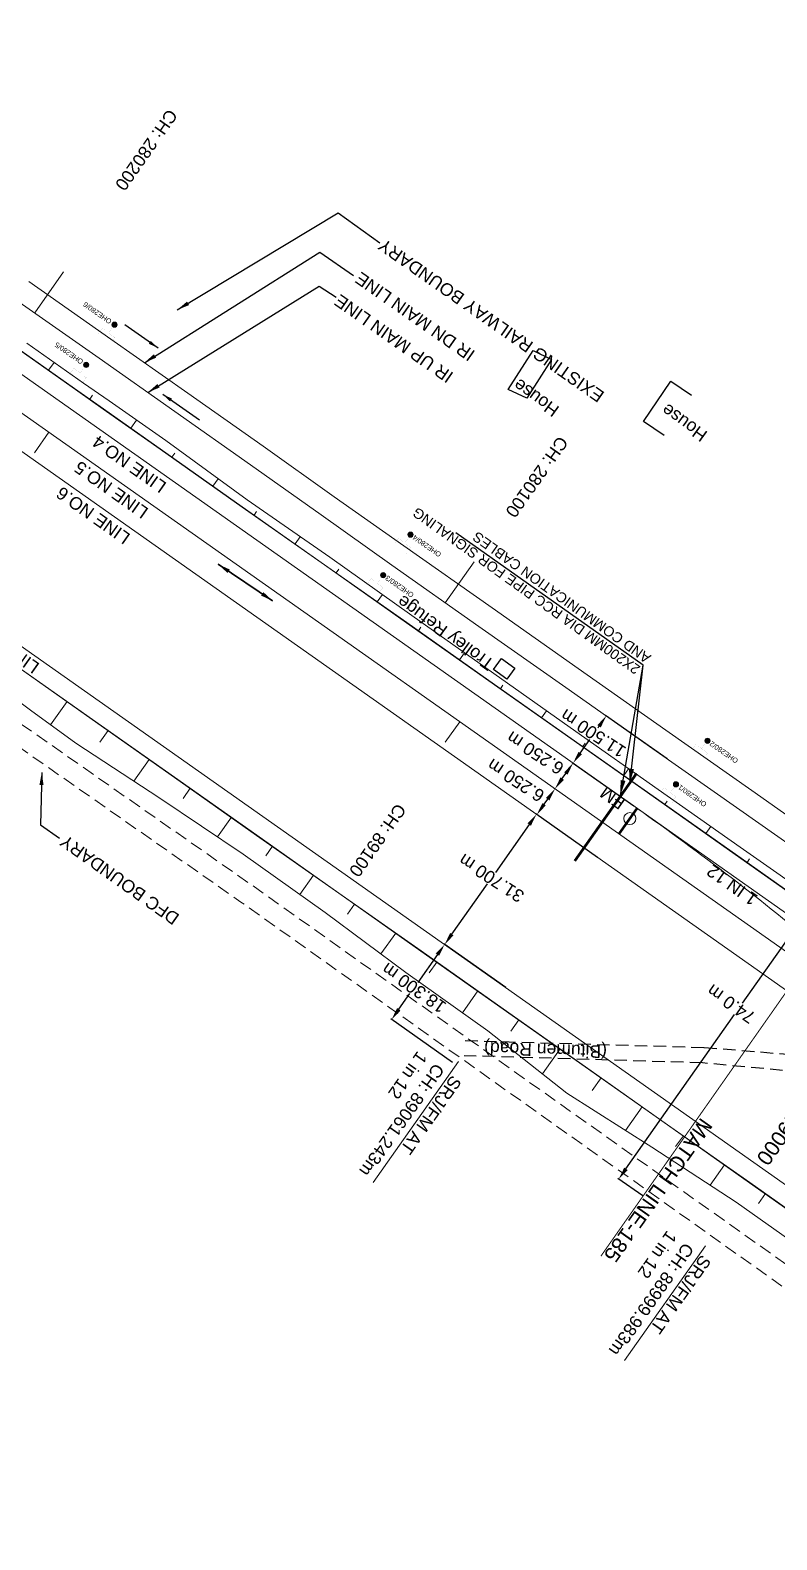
# Model space of a CAD drawing. Header units: metres. Extents: x 644418 to 1306172, y 3366650 to 6747308.
# Drawn here: x 660796.3 to 660944.8, y 3367888.6 to 3368189 of the extents above; entities that cross this region are included whole.
import ezdxf
from ezdxf.enums import TextEntityAlignment as Align

# ---------------------------------------------------------------- set-up
doc = ezdxf.new("R2010")
doc.units = ezdxf.units.M
doc.header["$MEASUREMENT"] = 0
for name, pattern in [('CENTER', [2, 1.25, -0.25, 0.25, -0.25]), ('DASHED', [0.75, 0.5, -0.25]), ('PHANTOM2', [1.25, 0.625, -0.125, 0.125, -0.125, 0.125, -0.125])]:
    doc.linetypes.add(name, pattern=pattern)
doc.layers.get('Defpoints').update_dxf_attribs({"lineweight": 0})
for name, color, linetype, lineweight in [('BOUNDARY DIMENTION', 10, 'Continuous', 0), ('Existing Chainage', 7, 'Continuous', 0), ('Existing IR Track', 143, 'Continuous', 0), ('Existing Railway Boundary', 7, 'CENTER', 0), ('flow direction', 7, 'Continuous', 0), ("NEW SHAMBHU CROSSING STN. SRJ's", 10, 'Continuous', 0), ('OHE MAST', 8, 'Continuous', 0), ('OHE MAST TEXT', 8, 'Continuous', 0), ('PROP-DFC Connecting line', 1, 'Continuous', 0), ('Proposed Chainage', 10, 'Continuous', 0), ('Proposed DFC Loop line', 1, 'Continuous', 0), ('PROPOSED DFC TRACK', 1, 'Continuous', 0), ('PROPOSED DFCC TOE LINE', 239, 'Continuous', 0), ('PROPOSED DFCC TOE SLOPES', 239, 'Continuous', 0), ('PROPOSED DFCC TRACK', 1, 'Continuous', 0)]:
    doc.layers.add(name, color=color, linetype=linetype, lineweight=lineweight)
for name, color, linetype in [('DFCC Boundary', 6, 'CENTER'), ('Dimension', 10, 'Continuous'), ('MATCH LINE', 7, 'Continuous'), ('PROPOSED DFCC FORMATION LINE', 187, 'Continuous'), ('PROPOSED ROADS', 10, 'DASHED'), ('RESIDENTIAL_BL_PUC', 251, 'Continuous'), ('Side Details', 251, 'Continuous'), ('Signalling cable pipes', 234, 'Continuous'), ('SUB_ROAD_EDGE', 34, 'Continuous'), ('Trolley Refuse', 10, 'Continuous'), ('TROLLEY_STAND', 7, 'Continuous')]:
    doc.layers.add(name, color=color, linetype=linetype)
doc.styles.get("Standard").update_dxf_attribs({"font": 'arial.ttf'})
doc.styles.add('Style-Arial', font='arial.ttf')
doc.dimstyles.new('DIM', dxfattribs={"dimtxt": 2.5, "dimasz": 2.5, "dimexe": 0.18, "dimexo": 0.0625, "dimgap": 0.09, "dimtad": 0, "dimtih": 1, "dimtoh": 1, "dimdec": 3, "dimzin": 0, "dimdsep": 46, "dimtxsty": 'Standard', "dimcen": 0.09, "dimadec": 0, "dimazin": 0, "dimtfac": 1, "dimtdec": 3, "dimtofl": 0, "dimtmove": 0, "dimatfit": 3, "dimfxl": 1, "dimtolj": 1, "dimtzin": 0, "dimarcsym": 0})
doc.dimstyles.new('ISO-25', dxfattribs={"dimtxt": 2.5, "dimasz": 2.5, "dimexe": 1.25, "dimexo": 0.625, "dimtad": 1, "dimtxsty": 'Standard', "dimcen": 2.5, "dimadec": 0, "dimazin": 0, "dimtfac": 1, "dimtmove": 0, "dimatfit": 3, "dimfxl": 1, "dimarcsym": 0})
doc.dimstyles.get("Standard").update_dxf_attribs({"dimtxt": 2.5, "dimasz": 2.5, "dimexe": 0.18, "dimexo": 0.0625, "dimgap": 0.09, "dimtad": 0, "dimtih": 1, "dimtoh": 1, "dimdec": 3, "dimzin": 0, "dimdsep": 46, "dimtxsty": 'Standard', "dimcen": 0.09, "dimclrd": 1, "dimclre": 1, "dimclrt": 1, "dimadec": 0, "dimazin": 0, "dimtfac": 1, "dimtdec": 3, "dimtofl": 0, "dimtmove": 0, "dimatfit": 3, "dimfxl": 1, "dimtolj": 1, "dimtzin": 0, "dimarcsym": 0})

# ---------------------------------------------------------------- blocks, each defined once
blk = doc.blocks.new('OHE MAST')
h = blk.add_hatch(color=256)
edge = h.paths.add_edge_path()
edge.add_arc((0, 0), 0.514, 0, 360)
at = {"const_width": 0.01, "flags": 128}
for points in [[(1.5, 3.5), (1.5, 2), (-1.5, 2), (-1.5, 3.5)], [(0, 2), (0, 0)]]:
    blk.add_lwpolyline(points, dxfattribs=at)
blk.add_circle((0, 0), 0.514)
blk = doc.blocks.new('*D1704')
at = {"layer": 'Defpoints', "color": 0, "transparency": 16777216}
for p in [(660904.31, 3368043.1), (660904.31, 3368043.1), (660900.71, 3368037.99)]:
    blk.add_point(p, dxfattribs=at)
at = {"layer": 'Dimension', "color": 0, "lineweight": -2, "transparency": 16777216}
for p, q in [((660904.26, 3368043.14), (660904.17, 3368043.2)), ((660902.15, 3368040.04), (660902.87, 3368041.06)), ((660900.66, 3368038.03), (660900.56, 3368038.1))]:
    blk.add_line(p, q, dxfattribs=at)
at = {"layer": 'Dimension', "color": 0, "transparency": 16777216}
for points in [[(660902.53, 3368041.3), (660903.21, 3368040.82), (660904.31, 3368043.1)], [(660901.81, 3368040.28), (660902.49, 3368039.8), (660900.71, 3368037.99)]]:
    blk.add_solid(points, dxfattribs=at)
at = {"layer": 'Dimension', "color": 0, "lineweight": 0, "transparency": 16777216, "insert": (660896.79, 3368045.15), "char_height": 2.5, "attachment_point": 5, "rotation": 147}
blk.add_mtext('\\A1;6.250 m', dxfattribs=at)
blk = doc.blocks.new('*D1705')
at = {"layer": 'Defpoints', "color": 0, "transparency": 16777216}
for p in [(660900.71, 3368037.99), (660900.71, 3368037.99), (660897.11, 3368032.88)]:
    blk.add_point(p, dxfattribs=at)
at = {"layer": 'Dimension', "color": 0, "lineweight": -2, "transparency": 16777216}
for p, q in [((660900.66, 3368038.03), (660900.56, 3368038.1)), ((660898.55, 3368034.93), (660899.27, 3368035.95)), ((660897.06, 3368032.92), (660896.96, 3368032.99))]:
    blk.add_line(p, q, dxfattribs=at)
at = {"layer": 'Dimension', "color": 0, "transparency": 16777216}
for points in [[(660898.93, 3368036.19), (660899.61, 3368035.71), (660900.71, 3368037.99)], [(660898.21, 3368035.17), (660898.89, 3368034.69), (660897.11, 3368032.88)]]:
    blk.add_solid(points, dxfattribs=at)
at = {"layer": 'Dimension', "color": 0, "lineweight": 0, "transparency": 16777216, "insert": (660892.92, 3368039.7), "char_height": 2.5, "attachment_point": 5, "rotation": 147}
blk.add_mtext('\\A1;6.250 m', dxfattribs=at)
blk = doc.blocks.new('*D1706')
at = {"layer": 'Defpoints', "color": 0, "transparency": 16777216}
for p in [(660910.91, 3368052.49), (660923.06, 3368043.96), (660916.45, 3368034.55)]:
    blk.add_point(p, dxfattribs=at)
at = {"layer": 'Dimension', "color": 0, "lineweight": -2, "transparency": 16777216}
for p, q in [((660923.01, 3368043.99), (660910.76, 3368052.6)), ((660909.47, 3368050.45), (660909.22, 3368050.08)), ((660905.74, 3368045.13), (660907.65, 3368047.85)), ((660916.39, 3368034.58), (660904.15, 3368043.19))]:
    blk.add_line(p, q, dxfattribs=at)
at = {"layer": 'Dimension', "color": 0, "transparency": 16777216}
for points in [[(660909.13, 3368050.69), (660909.82, 3368050.21), (660910.91, 3368052.49)], [(660905.4, 3368045.37), (660906.08, 3368044.89), (660904.3, 3368043.08)]]:
    blk.add_solid(points, dxfattribs=at)
at = {"layer": 'Dimension', "color": 0, "lineweight": 0, "transparency": 16777216, "insert": (660908.32, 3368049.04), "char_height": 2.5, "attachment_point": 5, "rotation": 147}
blk.add_mtext('\\A1;11.500 m', dxfattribs=at)
blk = doc.blocks.new('*D1707')
at = {"layer": 'Defpoints', "color": 0, "transparency": 16777216}
for p in [(660909.24, 3368024.33), (660878.76, 3368007.03), (660890.98, 3367998.42)]:
    blk.add_point(p, dxfattribs=at)
at = {"layer": 'Dimension', "color": 0, "lineweight": -2, "transparency": 16777216}
for p, q in [((660909.19, 3368024.37), (660896.88, 3368033.05)), ((660895.59, 3368030.9), (660888.86, 3368021.36)), ((660880.2, 3368009.08), (660887.29, 3368019.12)), ((660890.92, 3367998.46), (660878.62, 3368007.14))]:
    blk.add_line(p, q, dxfattribs=at)
at = {"layer": 'Dimension', "color": 0, "transparency": 16777216}
for points in [[(660895.25, 3368031.14), (660895.93, 3368030.66), (660897.03, 3368032.94)], [(660879.86, 3368009.32), (660880.54, 3368008.84), (660878.76, 3368007.03)]]:
    blk.add_solid(points, dxfattribs=at)
at = {"layer": 'Dimension', "color": 0, "lineweight": 0, "transparency": 16777216, "insert": (660888.07, 3368020.24), "char_height": 2.5, "attachment_point": 5, "rotation": 147}
blk.add_mtext('\\A1;31.700 m', dxfattribs=at)
blk = doc.blocks.new('*D1615')
at = {"layer": 'BOUNDARY DIMENTION', "color": 0, "lineweight": -2, "transparency": 16777216}
for p, q in [((660890.92, 3367998.46), (660878.63, 3368007.15)), ((660877.33, 3368005.01), (660873.43, 3367999.49)), ((660869.65, 3367994.14), (660871.86, 3367997.26)), ((660880.36, 3367983.52), (660868.06, 3367992.21))]:
    blk.add_line(p, q, dxfattribs=at)
at = {"layer": 'BOUNDARY DIMENTION', "color": 0, "transparency": 16777216}
for points in [[(660876.99, 3368005.25), (660877.67, 3368004.77), (660878.77, 3368007.05)], [(660869.31, 3367994.38), (660869.99, 3367993.9), (660868.21, 3367992.1)]]:
    blk.add_solid(points, dxfattribs=at)
at = {"layer": 'Defpoints', "color": 0, "transparency": 16777216}
for p in [(660890.97, 3367998.42), (660868.21, 3367992.1), (660880.41, 3367983.48)]:
    blk.add_point(p, dxfattribs=at)
at = {"layer": 'BOUNDARY DIMENTION', "color": 0, "transparency": 16777216, "insert": (660872.65, 3367998.38), "char_height": 2.5, "attachment_point": 5, "rotation": 145}
blk.add_mtext('\\A1;18.300 m', dxfattribs=at)
blk = doc.blocks.new('*D1815')
at = {"layer": 'Defpoints', "color": 0, "linetype": 'Continuous', "ltscale": 0.5, "transparency": 16777216}
for p in [(660960.76, 3368017.5), (660913.39, 3367960.34), (660918.22, 3367956.94)]:
    blk.add_point(p, dxfattribs=at)
at = {"layer": 'DFCC Boundary', "color": 0, "linetype": 'Continuous', "lineweight": -2, "ltscale": 0.5, "transparency": 16777216}
for p, q in [((660960.71, 3368017.53), (660955.79, 3368020.99)), ((660954.5, 3368018.84), (660937.97, 3367995.32)), ((660914.83, 3367962.38), (660936.4, 3367993.08)), ((660918.17, 3367956.98), (660913.25, 3367960.44))]:
    blk.add_line(p, q, dxfattribs=at)
at = {"layer": 'DFCC Boundary', "color": 0, "linetype": 'Continuous', "ltscale": 0.5, "transparency": 16777216}
for points in [[(660954.16, 3368019.08), (660954.84, 3368018.6), (660955.93, 3368020.89)], [(660914.49, 3367962.62), (660915.17, 3367962.14), (660913.39, 3367960.34)]]:
    blk.add_solid(points, dxfattribs=at)
at = {"layer": 'DFCC Boundary', "color": 0, "linetype": 'Continuous', "ltscale": 0.5, "transparency": 16777216, "insert": (660935.75, 3367995.21), "char_height": 2.5, "attachment_point": 5, "rotation": 145}
blk.add_mtext('\\A1;74.0 m', dxfattribs=at)

msp = doc.modelspace()

# ---------------------------------------------------------------- linework, layer by layer
at = {"layer": 'Existing Chainage', "color": 0, "linetype": 'Continuous', "lineweight": 13, "flags": 128}
for points in [[(660802.9434, 3368140.8993), (660797.2064, 3368132.7087)], [(660884.6559, 3368083.2068), (660878.8967, 3368075.0317)]]:
    msp.add_lwpolyline(points, dxfattribs=at)
at = {"layer": 'Existing IR Track', "flags": 128}
for points in [[(660796.0136, 3368138.9714), (660812.38, 3368127.4938), (660827.6664, 3368116.7299), (660842.6407, 3368106.1853), (660856.7993, 3368096.1485), (660870.6338, 3368086.3416), (660888.1938, 3368073.9989), (660905.3006, 3368061.9748), (660922.7906, 3368049.6725), (660939.8636, 3368037.6635), (660957.6417, 3368025.1678), (660975.0939, 3368012.9011), (660992.5042, 3368000.6844), (661009.5647, 3367988.7131), (661026.122, 3367977.0987), (661042.3233, 3367965.734), (661058.4044, 3367954.4669), (661074.4574, 3367943.2198), (661090.734, 3367931.7758), (661107.0431, 3367920.3091)], [(660793.4549, 3368135.3363), (660810.008, 3368123.742), (660825.1135, 3368113.1069), (660840.1592, 3368102.5139), (660854.232, 3368092.5036), (660868.2544, 3368082.5292), (660885.5966, 3368070.3117), (660902.845, 3368058.1605), (660920.1871, 3368045.9746), (660937.4753, 3368033.8266), (660955.058, 3368021.4967), (660972.6635, 3368009.1507), (660989.919, 3367997.0137), (661007.2056, 3367984.8548), (661023.5147, 3367973.3984), (661039.8141, 3367961.9488), (661055.7791, 3367950.7401), (661071.704, 3367939.5596), (661088.0618, 3367927.9856), (661104.3743, 3367916.4436), (661120.9668, 3367904.4105)]]:
    msp.add_lwpolyline(points, dxfattribs=at)
at = {"layer": 'MATCH LINE', "linetype": 'PHANTOM2', "ltscale": 15, "const_width": 0.2}
msp.add_lwpolyline([(660987.7537, 3368056.0936), (660909.8471, 3367944.9979)], dxfattribs=at)
at = {"layer": "NEW SHAMBHU CROSSING STN. SRJ's", "linetype": 'Continuous', "lineweight": 13, "const_width": 0.5, "flags": 128}
msp.add_lwpolyline([(660913.4409, 3368029.0192), (660917.0457, 3368034.1248)], dxfattribs=at)
at = {"layer": "NEW SHAMBHU CROSSING STN. SRJ's", "linetype": 'Continuous', "lineweight": 13, "flags": 128}
msp.add_lwpolyline([(660915.6038, 3368032.0826), (660917.0457, 3368034.1248)], dxfattribs=at)
at = {"layer": "NEW SHAMBHU CROSSING STN. SRJ's", "color": 10, "linetype": 'Continuous', "lineweight": 13, "flags": 128}
for points in [[(660881.5282, 3367983.7406), (660864.5431, 3367959.6459)], [(660930.638, 3367947.0828), (660914.5356, 3367924.2403)]]:
    msp.add_lwpolyline(points, dxfattribs=at)
at = {"layer": "NEW SHAMBHU CROSSING STN. SRJ's", "linetype": 'Continuous', "lineweight": 13}
msp.add_circle((660915.6038, 3368032.0826), 1.2, dxfattribs=at)
at = {"layer": 'PROP-DFC Connecting line', "linetype": 'Continuous', "lineweight": 0}
msp.add_line((659123.2101, 3369298.6585), (661015.1257, 3367964.985), dxfattribs=at)
at = {"layer": 'Proposed Chainage', "lineweight": 0, "flags": 128}
for points in [[(660797.153, 3368104.8769), (660800.0338, 3368108.9636)], [(660878.8863, 3368047.2604), (660881.7671, 3368051.3471)]]:
    msp.add_lwpolyline(points, dxfattribs=at)
at = {"layer": 'Proposed DFC Loop line'}
msp.add_line((659226.6259, 3369210.4636), (661057.9935, 3367919.4725), dxfattribs=at)
at = {"layer": 'Proposed DFC Loop line', "flags": 128}
msp.add_lwpolyline([(661100.1515, 3367850.9693), (660555.35, 3368235.0177, -0.02131078), (660517.8954, 3368263.8855), (660269.1261, 3368473.1062, 0.02134199), (660231.6148, 3368502.0139)], format="xyb", dxfattribs=at)
at = {"layer": 'Proposed DFC Loop line'}
msp.add_lwpolyline([(660917.0457, 3368034.1248, -0.02091954), (660953.839, 3368005.8199), (660975.6877, 3367987.5075, 0.02091954), (661012.481, 3367959.2026)], format="xyb", dxfattribs=at)
at = {"layer": 'PROPOSED DFCC FORMATION LINE', "lineweight": 0, "flags": 128}
for points in [[(661112.7811, 3367893.0858), (661096.4344, 3367904.6091), (661080.0877, 3367916.1324), (661063.7411, 3367927.6557), (661047.3944, 3367939.179), (661034.1186, 3367948.5376), (661021.373, 3367965.1692), (661018.3021, 3367967.334), (661001.9554, 3367978.8573), (660985.6088, 3367990.3806), (660969.2621, 3368001.9039), (660952.9154, 3368013.4272), (660936.5688, 3368024.9505), (660920.2221, 3368036.4738), (660903.8754, 3368047.9971), (660887.5288, 3368059.5204), (660871.1821, 3368071.0437), (660854.8354, 3368082.567), (660838.4888, 3368094.0903), (660822.1421, 3368105.6136), (660810.8422, 3368113.5793), (660805.7954, 3368117.1369), (660794.4955, 3368125.1026)], [(661112.8099, 3367893.1267), (661096.4632, 3367904.65), (661080.1165, 3367916.1733), (661063.7699, 3367927.6966), (661047.4232, 3367939.2199), (661034.1474, 3367948.5784), (661021.4018, 3367965.2101), (661018.3309, 3367967.3748), (661001.9842, 3367978.8981), (660985.6376, 3367990.4214), (660969.2909, 3368001.9448), (660952.9442, 3368013.4681), (660936.5976, 3368024.9914), (660920.2509, 3368036.5147), (660903.9042, 3368048.038), (660887.5576, 3368059.5613), (660871.2109, 3368071.0846), (660854.8642, 3368082.6079), (660838.5176, 3368094.1312), (660822.1709, 3368105.6545), (660810.871, 3368113.6201), (660805.8242, 3368117.1778), (660794.5244, 3368125.1434)], [(661102.912, 3367844.3739), (661099.7973, 3367846.5697), (661086.5655, 3367855.8972), (661070.2189, 3367867.4205), (661053.8722, 3367878.9438), (661037.5255, 3367890.4671), (661021.1789, 3367901.9904), (661004.8322, 3367913.5137), (660988.4855, 3367925.037), (660972.1389, 3367936.5603), (660955.7922, 3367948.0836), (660939.4455, 3367959.6069), (660923.0989, 3367971.1302), (660906.7522, 3367982.6535), (660890.4055, 3367994.1768), (660874.0589, 3368005.7001), (660857.7122, 3368017.2234), (660841.3655, 3368028.7467), (660825.0189, 3368040.27), (660808.6722, 3368051.7933), (660792.3255, 3368063.3166)], [(661102.9408, 3367844.4148), (661102.9408, 3367844.4148), (661099.8261, 3367846.6105), (661086.5944, 3367855.938), (661070.2477, 3367867.4613), (661053.901, 3367878.9846), (661037.5544, 3367890.5079), (661021.2077, 3367902.0312), (661004.861, 3367913.5545), (660988.5144, 3367925.0778), (660972.1677, 3367936.6011), (660955.821, 3367948.1244), (660939.4744, 3367959.6478), (660923.1277, 3367971.1711), (660906.781, 3367982.6944), (660890.4344, 3367994.2177), (660874.0877, 3368005.741), (660857.741, 3368017.2643), (660841.3944, 3368028.7876), (660825.0477, 3368040.3109), (660808.701, 3368051.8342), (660792.3544, 3368063.3575)]]:
    msp.add_lwpolyline(points, dxfattribs=at)
at = {"layer": 'PROPOSED DFCC TOE LINE', "lineweight": 0, "flags": 128}
msp.add_lwpolyline([(660795.63, 3368126.7119), (660806.9187, 3368118.7304), (660811.9931, 3368115.2119), (660823.3311, 3368107.3004), (660839.4728, 3368095.4862), (660855.9035, 3368084.0821), (660872.2245, 3368072.5225), (660888.545, 3368060.962), (660904.8723, 3368049.4113), (660921.2226, 3368037.8931), (660937.5765, 3368026.3801), (660953.9692, 3368014.922), (660970.3483, 3368003.4448), (660986.6551, 3367991.865), (661002.9614, 3367980.2843), (661019.3374, 3367968.8026), (661022.4154, 3367966.6479), (661036.6024, 3367952.0609), (661049.9248, 3367942.7685), (661066.3484, 3367931.3545), (661082.7688, 3367919.9358), (661099.1832, 3367908.5086), (661115.5446, 3367897.0062)], dxfattribs=at)
at = {"layer": 'PROPOSED DFCC TOE LINE', "lineweight": 0}
msp.add_lwpolyline([(661100.1137, 3367837.0898), (661098.4502, 3367838.0451), (661095.286, 3367840.1701), (661082.2552, 3367849.7826), (661066.2022, 3367861.7225), (661050.0552, 3367873.529), (661034.2635, 3367885.8396), (661017.2484, 3367896.4147), (661001.8883, 3367909.3376), (660984.9634, 3367920.0405), (660968.8948, 3367931.9584), (660959.5548, 3367939.1425), (660948.9985, 3367947.0379), (660936.7475, 3367955.7795), (660919.9841, 3367966.7117), (660903.0853, 3367977.4516), (660887.365, 3367989.8636), (660871.0689, 3368001.4586), (660854.9958, 3368013.37), (660838.7072, 3368024.9757), (660822.1085, 3368036.1414), (660805.3755, 3368047.1167), (660796.3612, 3368053.671), (660784.7642, 3368062.2809)], dxfattribs=at)
at = {"layer": 'PROPOSED DFCC TOE SLOPES', "linetype": 'Continuous', "lineweight": 0, "flags": 128}
for points in [[(660799.973, 3368121.3025), (660801.0733, 3368122.8633)], [(660808.1463, 3368115.5408), (660808.6999, 3368116.3262)], [(660816.3197, 3368109.7792), (660817.4602, 3368111.3971)], [(660824.493, 3368104.0175), (660825.0586, 3368104.8198)], [(660832.6663, 3368098.2559), (660833.6949, 3368099.715)], [(660840.8397, 3368092.4942), (660841.3232, 3368093.1802)], [(660849.013, 3368086.7326), (660850.0222, 3368088.1642)], [(660857.1863, 3368080.9709), (660857.7041, 3368081.7055)], [(660865.3597, 3368075.2093), (660866.3825, 3368076.6602)], [(660873.533, 3368069.4476), (660874.038, 3368070.164)], [(660881.7063, 3368063.686), (660882.7031, 3368065.1)], [(660889.8797, 3368057.9243), (660890.372, 3368058.6227)], [(660803.652, 3368055.3934), (660800.3787, 3368050.7499)], [(660898.053, 3368052.1627), (660899.028, 3368053.5458)], [(660811.8253, 3368049.6317), (660810.1995, 3368047.3254)], [(660906.2263, 3368046.401), (660906.7106, 3368047.088)], [(660819.9987, 3368043.8701), (660816.9402, 3368039.5313)], [(660914.3997, 3368040.6394), (660915.3701, 3368042.016)], [(660828.172, 3368038.1084), (660826.7265, 3368036.0579)], [(660922.573, 3368034.8777), (660923.0594, 3368035.5677)], [(660836.3453, 3368032.3468), (660833.5804, 3368028.4245)], [(660930.7463, 3368029.1161), (660931.7227, 3368030.5011)], [(660844.5187, 3368026.5851), (660843.1696, 3368024.6713)], [(660938.9197, 3368023.3544), (660939.4124, 3368024.0534)], [(660852.692, 3368020.8235), (660849.9648, 3368016.9547)], [(660860.8653, 3368015.0618), (660859.4666, 3368013.0776)], [(660869.0387, 3368009.3002), (660866.1044, 3368005.1377)], [(660877.212, 3368003.5385), (660875.6978, 3368001.3905)], [(660885.3853, 3367997.7769), (660882.3316, 3367993.445)], [(660893.5587, 3367992.0152), (660891.9642, 3367989.7533)], [(660901.732, 3367986.2536), (660898.2297, 3367981.2853)], [(660909.9053, 3367980.4919), (660908.1102, 3367977.9454)], [(660918.0787, 3367974.7303), (660914.7646, 3367970.0289)], [(660926.252, 3367968.9686), (660924.7201, 3367966.7954)], [(660934.4253, 3367963.207), (660931.5698, 3367959.1561)], [(660942.5987, 3367957.4453), (660941.2289, 3367955.5022)]]:
    msp.add_lwpolyline(points, dxfattribs=at)
at = {"layer": 'PROPOSED DFCC TRACK', "color": 12, "flags": 128}
msp.add_lwpolyline([(661185.0561, 3367837.5487), (661104.7692, 3367894.1456), (658600.7836, 3369659.2873)], dxfattribs=at)
at = {"layer": 'PROPOSED ROADS', "color": 1, "linetype": 'DASHED', "lineweight": 0, "ltscale": 5, "flags": 128}
msp.add_lwpolyline([(661233.5122, 3367730.8433, 0.26577536), (661230.955, 3367736.6188), (660838.2471, 3368015.4714), (660750.0807, 3368077.0803), (660080.8725, 3368549.197, -0.41410989), (660079.909, 3368554.7701), (660092.3059, 3368572.356, 0.41421356), (660091.8235, 3368575.143), (660087.6934, 3368578.0545), (660089.4219, 3368580.5065), (660094.3693, 3368577.0188, -0.41421356), (660095.334, 3368571.4448), (660084.0891, 3368555.4931, 0.41410989), (660084.8117, 3368551.3132), (660752.3792, 3368080.3539), (660840.5506, 3368018.7415), (661230.3879, 3367741.9273), (661232.6055, 3367740.3492, 0.35054613), (661238.2967, 3367741.1615)], format="xyb", dxfattribs=at)
at = {"layer": 'RESIDENTIAL_BL_PUC', "linetype": 'Continuous'}
msp.add_polyline3d([(660900.025, 3368123.435, 268.846), (660895.097, 3368115.722, 267.565), (660891.374, 3368117.444, 268.049), (660896.35, 3368125.2322, 268.049)], close=True, dxfattribs=at)
msp.add_polyline3d([(660922.4555, 3368108.3222, 268.228), (660918.317, 3368111.128, 268.228), (660923.738, 3368119.124, 268.607), (660927.8765, 3368116.3182, 268.607)], dxfattribs=at)
at = {"layer": 'Signalling cable pipes', "lineweight": 30}
for points in [[(660904.5867, 3368023.7404), (660916.8437, 3368041.1278)], [(660904.7502, 3368023.6252), (660917.0071, 3368041.0125)]]:
    msp.add_lwpolyline(points, dxfattribs=at)
at = {"layer": 'SUB_ROAD_EDGE', "color": 88, "linetype": 'DASHED', "ltscale": 5}
for points in [[(660882.853, 3367987.903), (660930.416, 3367986.554), (660946.963, 3367985.197), (660964.515, 3367976.156), (660998.12, 3367951.985), (661032.871, 3367926.616), (661072.15, 3367897.555), (661106.899, 3367871.022), (661146.308, 3367840.312), (661221.182, 3367784.041), (661244.851, 3367762.223), (661249.2045, 3367757.1946)], [(661243.525, 3367751.028), (661241.569, 3367758.912), (661219.304, 3367781.004), (661144.411, 3367838.368), (661105.35, 3367868.603), (661070.369, 3367895.351), (661033.016, 3367922.872), (660994.038, 3367951.215), (660962.745, 3367974.117), (660945.983, 3367981.964), (660930.036, 3367983.474), (660882.683, 3367984.904)]]:
    msp.add_lwpolyline(points, dxfattribs=at)
at = {"layer": 'TROLLEY_STAND', "linetype": 'Continuous'}
msp.add_polyline3d([(660892.761, 3368062.039, 269.971), (660891.149, 3368059.851, 269.976), (660888.487, 3368061.724, 269.975), (660890.099, 3368063.912, 269.975)], close=True, dxfattribs=at)

# ---------------------------------------------------------------- block references
at = {"layer": 'OHE MAST', "color": 2, "rotation": 143.3908318566117}
for p in [(660813.099, 3368130.376), (660807.445, 3368122.373), (660871.975, 3368088.59), (660866.522, 3368080.526), (660931.069, 3368047.562), (660924.791, 3368038.9)]:
    msp.add_blockref('OHE MAST', p, dxfattribs=at)

# ---------------------------------------------------------------- texts
at = {"layer": 'DFCC Boundary', "linetype": 'Continuous', "ltscale": 5}
msp.add_text('DFC BOUNDARY', height=2.5, rotation=144.612954, dxfattribs=at).set_placement((660826.2108, 3368012.806))
at = {"layer": 'Existing Chainage', "color": 0, "linetype": 'Continuous', "lineweight": 0, "char_height": 2.5, "attachment_point": 6, "line_spacing_factor": 0.6, "style": 'Style-Arial'}
for s, insert, rotation in [('CH: 280200', (660814.0761, 3368157.5197), 234.991314), ('CH: 280100', (660891.7393, 3368092.4561), 234.835829)]:
    msp.add_mtext(s, dxfattribs=dict(at, insert=insert, rotation=rotation))
at = {"layer": 'Existing IR Track', "color": 7, "lineweight": 0}
for s, p in [('IR DN MAIN LINE', (660861.4288, 3368139.9823)), ('IR UP MAIN LINE', (660857.2771, 3368135.5384))]:
    msp.add_text(s, height=2.5, rotation=145, dxfattribs=at).set_placement(p, align=Align.MIDDLE_RIGHT)
at = {"layer": 'Existing Railway Boundary', "linetype": 'Continuous', "ltscale": 5}
msp.add_text('EXISTING RAILWAY BOUNDARY', height=2.5, rotation=145, dxfattribs=at).set_placement((660910.7521, 3368116.7959))
at = {"layer": 'MATCH LINE', "linetype": 'Continuous'}
msp.add_text('MATCH LINE-185', height=3, rotation=234.693137, dxfattribs=at).set_placement((660929.7859, 3367972.7514))
at = {"layer": "NEW SHAMBHU CROSSING STN. SRJ's", "linetype": 'Continuous', "lineweight": 13, "char_height": 2.5, "attachment_point": 4, "rotation": 144.807523, "line_spacing_factor": 0.60036, "style": 'Style-Arial'}
for s, insert in [('FM', (660914.246, 3368034.7317)), ('1 IN 12', (660940.5495, 3368015.5913))]:
    msp.add_mtext(s, dxfattribs=dict(at, insert=insert))
at = {"layer": "NEW SHAMBHU CROSSING STN. SRJ's", "color": 10, "linetype": 'Continuous', "lineweight": 13, "char_height": 2.5, "attachment_point": 4, "rotation": 234.818733, "line_spacing_factor": 0.648, "style": 'Style-Arial'}
for s, insert, width in [('\\pxsm1;SRJ/FM AT \\PCH: 89061.243m \\P1 in 12', (660877.8508, 3367982.8702), 31.755714), ('\\pxsm1;SRJ/FM AT \\PCH: 88999.983m \\P1 in 12', (660927.5046, 3367947.1684), 33.145626)]:
    msp.add_mtext(s, dxfattribs=dict(at, insert=insert, width=width))
at = {"layer": 'OHE MAST TEXT'}
for s, p in [('OHE280/6', (660809.6915, 3368132.7026)), ('OHE280/5', (660804.0375, 3368124.6996)), ('OHE280/4', (660875.2462, 3368086.3306)), ('OHE280/3', (660869.7932, 3368078.2666)), ('OHE280/2', (660934.3119, 3368045.2821)), ('OHE280/1', (660928.0339, 3368036.6201))]:
    msp.add_text(s, height=1, rotation=145, dxfattribs=at).set_placement(p, align=Align.MIDDLE_CENTER)
at = {"layer": 'Proposed Chainage', "lineweight": 0, "attachment_point": 4, "rotation": 234.818733, "line_spacing_factor": 0.6, "style": 'Style-Arial'}
for s, insert, char_height in [('CH: 89100', (660870.2438, 3368034.5837), 2.5), ('CH:89000', (660952.7309, 3367979.0509), 3)]:
    msp.add_mtext(s, dxfattribs=dict(at, insert=insert, char_height=char_height))
at = {"layer": 'Side Details'}
for s, p in [('House', (660901.7824, 3368113.8722)), ('House', (660931.2563, 3368108.9088)), ('Trolley Refuge', (660888.8617, 3368063.3998))]:
    msp.add_text(s, height=2.5, rotation=144.100313, dxfattribs=at).set_placement(p)
at = {"layer": 'Signalling cable pipes', "linetype": 'Continuous', "lineweight": 13, "style": 'Style-Arial'}
for s, p in [('2X200MM DIA RCC PIPE FOR SIGNALING ', (660917.8643, 3368062.2624)), ('AND COMMUNICATION CABLES', (660919.9833, 3368064.4756))]:
    msp.add_text(s, height=2, rotation=144.40551, dxfattribs=at).set_placement(p)
at = {"layer": 'SUB_ROAD_EDGE', "color": 88, "linetype": 'Continuous'}
msp.add_text('(Bitumen Road)', height=2.5, rotation=178.270266, dxfattribs=at).set_placement((660911.0906, 3367986.9))
at = {"layer": 'Trolley Refuse', "linetype": 'Continuous', "lineweight": 13, "style": 'Style-Arial'}
for s, p in [('LINE NO.4  ', (660807.5526, 3368108.6144)), ('LINE NO.5  ', (660803.9515, 3368103.5061)), ('LINE NO.6  ', (660800.3505, 3368098.3978)), ('LINE NO.8  ', (660782.2786, 3368072.6602))]:
    msp.add_text(s, height=2.5, rotation=144.7, dxfattribs=at).set_placement(p, align=Align.MIDDLE_RIGHT)

# ---------------------------------------------------------------- dimensions: what is measured, and where the dimension line sits
at = {"layer": 'BOUNDARY DIMENTION'}
dim = msp.add_linear_dim(base=(660868.2116, 3367992.1026), p1=(660890.9748, 3367998.4247), p2=(660880.4143, 3367983.4798), angle=234.753785, dimstyle='DIM', override={"dimpost": ' m'}, dxfattribs=at)
dim.commit()
dim.dimension.update_dxf_attribs({"geometry": '*D1615', "text_midpoint": (660872.6456, 3367998.3775), "dimtype": 129, "text_rotation": 145})
at = {"layer": 'DFCC Boundary', "linetype": 'Continuous', "ltscale": 0.5}
dim = msp.add_linear_dim(base=(660913.3948, 3367960.3374), p1=(660960.7632, 3368017.4959), p2=(660918.2246, 3367956.9444), angle=234.911248, dimstyle='DIM', override={"dimdec": 1, "dimpost": ' m', "dimtmove": 2}, dxfattribs=at)
dim.commit()
dim.dimension.update_dxf_attribs({"geometry": '*D1815', "text_midpoint": (660935.749, 3367995.2093), "dimtype": 129, "text_rotation": 145})
at = {"layer": 'Dimension', "color": 10, "lineweight": 0}
for base, p1, p2, angle, override, picture, middle in [((660910.9122, 3368052.4918), (660916.4457, 3368034.5478), (660923.0576, 3368043.9575), 54.90533, {"dimpost": ' m', "dimtmove": 2}, '*D1706', (660908.325, 3368049.0356)), ((660904.3131, 3368043.1004), (660900.7121, 3368037.9921), (660904.3131, 3368043.1004), 54.818733, {"dimpost": ' m', "dimtmove": 2}, '*D1704', (660896.7925, 3368045.1471)), ((660900.7121, 3368037.9921), (660897.1111, 3368032.8838), (660900.7121, 3368037.9921), 54.818733, {"dimpost": ' m', "dimtmove": 2}, '*D1705', (660892.9179, 3368039.6989)), ((660878.7627, 3368007.0343), (660909.2411, 3368024.333), (660890.9755, 3367998.4243), 234.81622, {"dimpost": ' m'}, '*D1707', (660888.0747, 3368020.2427))]:
    dim = msp.add_linear_dim(base=base, p1=p1, p2=p2, angle=angle, dimstyle='DIM', override=override, dxfattribs=at)
    dim.commit()
    dim.dimension.update_dxf_attribs({"geometry": picture, "text_midpoint": middle, "dimtype": 129, "text_rotation": 147})

# ---------------------------------------------------------------- leaders
at = {"layer": 'DFCC Boundary', "linetype": 'Continuous', "lineweight": 0, "ltscale": 5}
msp.add_leader([(660798.6162, 3368041.2528), (660798.3855, 3368030.8094), (660802.1197, 3368028.1728)], dimstyle='ISO-25', override={"dimtxt": 0.5, "dimtad": 0}, dxfattribs=at)
at = {"layer": 'Existing IR Track', "color": 7, "lineweight": 0}
for points in [[(660819.0285, 3368122.8122), (660853.9154, 3368144.8108), (660860.617, 3368140.1763)], [(660819.7207, 3368116.9038), (660853.8294, 3368138.0676), (660857.1721, 3368135.831)]]:
    msp.add_leader(points, dimstyle='ISO-25', override={"dimtxt": 0.5, "dimtad": 0}, dxfattribs=at)
at = {"layer": 'Existing Railway Boundary', "linetype": 'Continuous', "ltscale": 5}
msp.add_leader([(660825.581, 3368133.3305), (660857.5715, 3368152.6166), (660865.8712, 3368146.6608)], dimstyle='ISO-25', override={"dimtxt": 0.5, "dimtad": 0}, dxfattribs=at)
at = {"layer": 'flow direction', "lineweight": 0}
for points in [[(660821.7417, 3368125.7077), (660815.1252, 3368130.3565)], [(660822.6901, 3368116.5321), (660829.9815, 3368111.4089)]]:
    msp.add_leader(points, dimstyle='ISO-25', override={"dimtxt": 0.5, "dimasz": 2, "dimtad": 0}, dxfattribs=at)
at = {"layer": 'PROPOSED DFC TRACK', "linetype": 'Continuous', "lineweight": 0}
for points in [[(660833.7203, 3368082.6945), (660844.5521, 3368075.4124)], [(660844.5521, 3368075.4124), (660833.7203, 3368082.6945)]]:
    msp.add_leader(points, dimstyle='ISO-25', override={"dimtxt": 3, "dimasz": 2.5, "dimtad": 0, "dimdec": 3, "dimzin": 2, "dimtdec": 3}, dxfattribs=at)
at = {"layer": 'Signalling cable pipes', "lineweight": 13}
for points in [[(660913.7319, 3368036.7136), (660918.2452, 3368062.6438), (660880.9735, 3368088.9664)], [(660915.5918, 3368039.0048), (660918.2452, 3368062.6438)]]:
    msp.add_leader(points, dimstyle='Standard', override={"dimasz": 3, "dimgap": 0.25, "dimclrd": 256}, dxfattribs=at)

doc.saveas('drawing.dxf')
